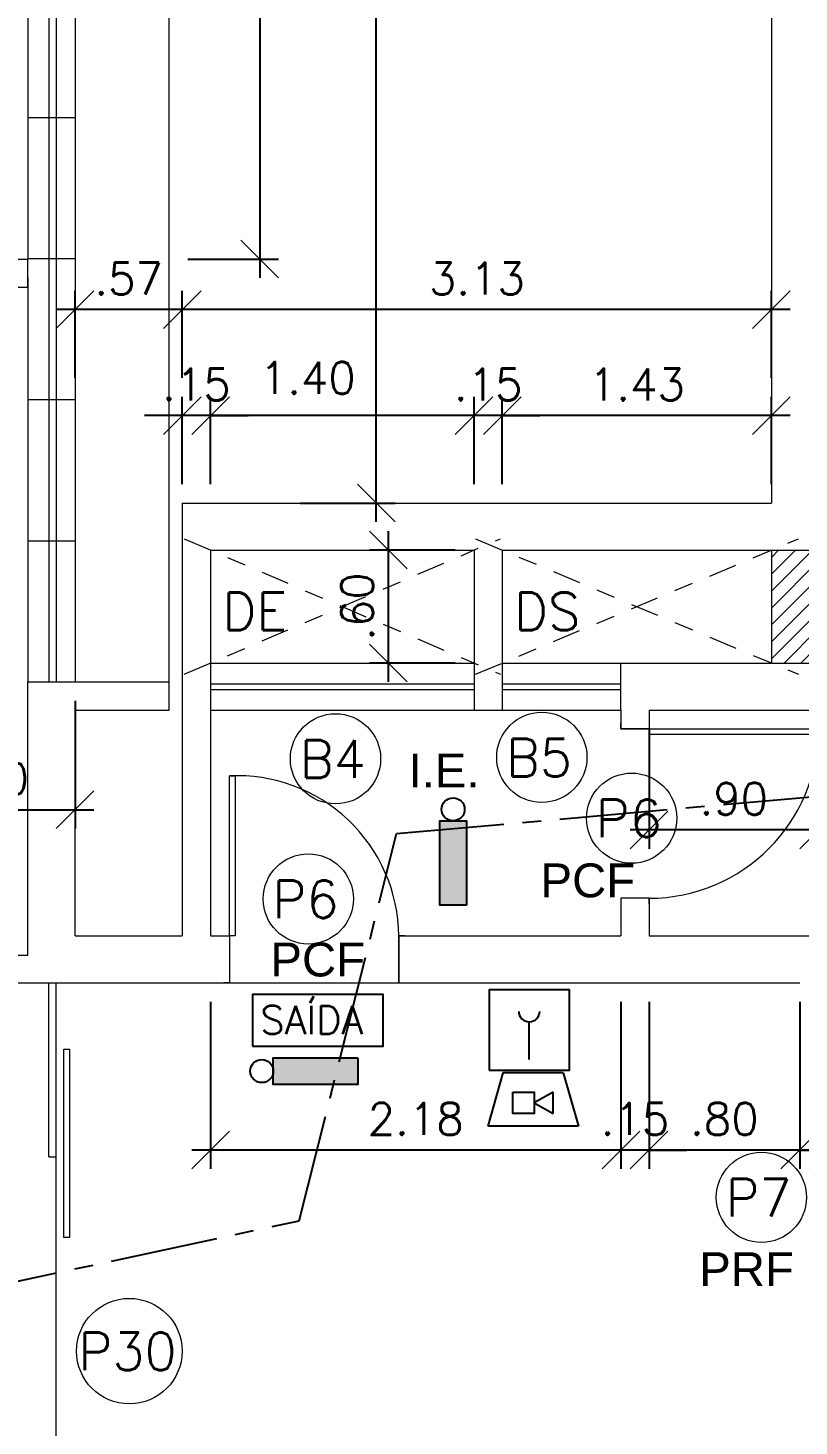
# Model space of a CAD drawing. Header units: millimetres. Extents: x 521 to 1055, y 261 to 520.
# Drawn here: x 616.06 to 620.16, y 314.01 to 321.44 of the extents above; entities that cross this region are included whole.
import ezdxf

# ---------------------------------------------------------------- set-up
doc = ezdxf.new("R2010")
doc.units = ezdxf.units.MM
for name, pattern in [('CENTER2', [28.575, 19.05, -3.175, 3.175, -3.175]), ('CONTINU', [0]), ('DASHDOT', [1, 0.5, -0.25, 0, -0.25])]:
    doc.linetypes.add(name, pattern=pattern)
doc.layers.add('0.1', color=8, linetype='Continuous', lineweight=13)
doc.layers.add('ppci', color=8, linetype='Continuous')
doc.styles.add('ROMANS', font='romans')
doc.styles.get("Standard").update_dxf_attribs({"font": 'romans.shx'})
doc.styles.add('STYLE1', font='sanss___.ttf')
doc.dimstyles.new('Fares Eng - 50', dxfattribs={"dimscale": 2, "dimtxt": 0.085, "dimasz": 0.1, "dimexe": 0.05, "dimexo": 0.05, "dimgap": 0.04, "dimtad": 1, "dimzin": 4, "dimdsep": 46, "dimtxsty": 'ROMANS', "dimblk1": 'OBLIQUE', "dimblk2": 'OBLIQUE', "dimsah": 1, "dimcen": 0.05, "dimdle": 0.05, "dimclrd": 8, "dimclre": 8, "dimclrt": 8, "dimaunit": 1, "dimadec": 0, "dimazin": 0, "dimtfac": 1, "dimtix": 1, "dimtmove": 2, "dimatfit": 0, "dimldrblk": 'OPEN90', "dimfxl": 1, "dimtolj": 1, "dimtzin": 0, "dimarcsym": 0})

# ---------------------------------------------------------------- blocks, each defined once
blk = doc.blocks.new('P90')
for points in [[(0.075, 0.93), (0.075, 0.9), (-0.075, 0.9), (-0.075, 0.93)], [(0.075, -0.03), (0.075, 0), (-0.075, 0), (-0.075, -0.03)]]:
    blk.add_lwpolyline(points)
blk.add_lwpolyline([(0.975, 0.87), (0.075, 0.87), (0.075, 0.9), (0.975, 0.9)], close=True)
at = {"color": 8}
blk.add_arc((0.075, 0.9), 0.9, 270, 0, dxfattribs=at)
blk = doc.blocks.new('_OBLIQUE')
at = {"color": 0, "linetype": 'ByBlock'}
blk.add_line((-0.5, -0.5), (0.5, 0.5), dxfattribs=at)
blk = doc.blocks.new('*D1579')
at = {"layer": '0.1', "color": 8, "linetype": 'CONTINU', "lineweight": -2, "transparency": 16777216}
for p, q in [((620.1614, 315.977), (620.1614, 315.3765)), ((620.3114, 315.977), (620.3114, 315.3765)), ((620.1614, 315.4765), (619.9614, 315.4765)), ((620.1614, 315.4765), (620.3114, 315.4765)), ((620.3114, 315.4765), (620.5114, 315.4765))]:
    blk.add_line(p, q, dxfattribs=at)
at = {"layer": 'DEFPOINTS', "color": 0, "linetype": 'CONTINU', "lineweight": -2, "transparency": 16777216}
for p in [(620.1614, 316.077), (620.3114, 316.077), (620.3114, 315.4765)]:
    blk.add_point(p, dxfattribs=at)
at = {"layer": '0.1', "color": 8, "linetype": 'CONTINU', "lineweight": -2, "transparency": 16777216, "xscale": 0.2, "yscale": 0.2, "zscale": 0.2}
blk.add_blockref('_OBLIQUE', (620.1614, 315.4765), dxfattribs=at)
at = {"layer": '0.1', "color": 8, "linetype": 'CONTINU', "lineweight": -2, "transparency": 16777216, "xscale": 0.2, "yscale": 0.2, "zscale": 0.2, "rotation": 180}
blk.add_blockref('_OBLIQUE', (620.3114, 315.4765), dxfattribs=at)
at = {"layer": '0.1', "color": 8, "linetype": 'CONTINU', "transparency": 16777216, "insert": (620.6398, 315.7112), "char_height": 0.17, "attachment_point": 5, "style": 'ROMANS'}
blk.add_mtext('\\A1;.15', dxfattribs=at)
blk = doc.blocks.new('_Open90')
at = {"color": 0, "linetype": 'ByBlock', "lineweight": -2}
for p, q in [((-0.5, 0.5), (0, 0)), ((0, 0), (-1, 0)), ((0, 0), (-0.5, -0.5))]:
    blk.add_line(p, q, dxfattribs=at)
blk = doc.blocks.new('*D1585')
at = {"layer": '0.1', "color": 8, "linetype": 'CONTINU', "lineweight": -2, "transparency": 16777216}
for p, q in [((619.3614, 317.7145), (619.3614, 317.078)), ((620.2614, 317.7145), (620.2614, 317.078)), ((620.3614, 317.178), (619.2614, 317.178))]:
    blk.add_line(p, q, dxfattribs=at)
at = {"layer": 'DEFPOINTS', "color": 0, "linetype": 'CONTINU', "lineweight": -2, "transparency": 16777216}
for p in [(619.3614, 317.8145), (620.2614, 317.8145), (619.3614, 317.178)]:
    blk.add_point(p, dxfattribs=at)
at = {"layer": '0.1', "color": 8, "linetype": 'CONTINU', "lineweight": -2, "transparency": 16777216, "xscale": 0.2, "yscale": 0.2, "zscale": 0.2, "rotation": 180}
blk.add_blockref('_OBLIQUE', (619.3614, 317.178), dxfattribs=at)
at = {"layer": '0.1', "color": 8, "linetype": 'CONTINU', "lineweight": -2, "transparency": 16777216, "xscale": 0.2, "yscale": 0.2, "zscale": 0.2}
blk.add_blockref('_OBLIQUE', (620.2614, 317.178), dxfattribs=at)
at = {"layer": '0.1', "color": 8, "linetype": 'CONTINU', "transparency": 16777216, "insert": (619.8114, 317.343), "char_height": 0.17, "attachment_point": 5, "style": 'ROMANS'}
blk.add_mtext('\\A1;.90', dxfattribs=at)
blk = doc.blocks.new('P90 - parede 25cm')
for points in [[(-0.125, 0.93), (-0.125, 0.9), (0.125, 0.9), (0.125, 0.93)], [(-0.125, -0.03), (-0.125, 0), (0.125, 0), (0.125, -0.03)]]:
    blk.add_lwpolyline(points)
blk.add_lwpolyline([(-0.975, 0.03), (-0.125, 0.03), (-0.125, 0), (-0.975, 0)], close=True)
at = {"color": 8}
blk.add_arc((-0.1175, 0.0415), 0.8585, 90.50075, 182.77241, dxfattribs=at)
blk = doc.blocks.new('*D1307')
at = {"layer": '0.1', "color": 8, "linetype": 'CONTINU', "lineweight": -2, "transparency": 16777216}
for p, q in [((615.3114, 317.8645), (615.3114, 317.1845)), ((616.3114, 317.8645), (616.3114, 317.1845)), ((615.2114, 317.2845), (616.4114, 317.2845))]:
    blk.add_line(p, q, dxfattribs=at)
at = {"layer": 'DEFPOINTS', "color": 0, "linetype": 'CONTINU', "lineweight": -2, "transparency": 16777216}
for p in [(615.3114, 317.9645), (616.3114, 317.9645), (616.3114, 317.2845)]:
    blk.add_point(p, dxfattribs=at)
at = {"layer": '0.1', "color": 8, "linetype": 'CONTINU', "lineweight": -2, "transparency": 16777216, "xscale": 0.2, "yscale": 0.2, "zscale": 0.2, "rotation": 180}
blk.add_blockref('_OBLIQUE', (615.3114, 317.2845), dxfattribs=at)
at = {"layer": '0.1', "color": 8, "linetype": 'CONTINU', "lineweight": -2, "transparency": 16777216, "xscale": 0.2, "yscale": 0.2, "zscale": 0.2}
blk.add_blockref('_OBLIQUE', (616.3114, 317.2845), dxfattribs=at)
at = {"layer": '0.1', "color": 8, "linetype": 'CONTINU', "transparency": 16777216, "insert": (615.8114, 317.4495), "char_height": 0.17, "attachment_point": 5, "style": 'ROMANS'}
blk.add_mtext('\\A1;1.00', dxfattribs=at)
blk = doc.blocks.new('*D1605')
at = {"layer": '0.1', "color": 8, "linetype": 'CONTINU', "lineweight": -2, "transparency": 16777216}
for p, q in [((618.5814, 319.0145), (618.5814, 319.4796)), ((620.0114, 319.0145), (620.0114, 319.4796)), ((620.1114, 319.3796), (618.4814, 319.3796))]:
    blk.add_line(p, q, dxfattribs=at)
at = {"layer": 'DEFPOINTS', "color": 0, "linetype": 'CONTINU', "lineweight": -2, "transparency": 16777216}
for p in [(618.5814, 319.3796), (618.5814, 318.9145), (620.0114, 318.9145)]:
    blk.add_point(p, dxfattribs=at)
at = {"layer": '0.1', "color": 8, "linetype": 'CONTINU', "lineweight": -2, "transparency": 16777216, "xscale": 0.2, "yscale": 0.2, "zscale": 0.2, "rotation": 180}
blk.add_blockref('_OBLIQUE', (618.5814, 319.3796), dxfattribs=at)
at = {"layer": '0.1', "color": 8, "linetype": 'CONTINU', "lineweight": -2, "transparency": 16777216, "xscale": 0.2, "yscale": 0.2, "zscale": 0.2}
blk.add_blockref('_OBLIQUE', (620.0114, 319.3796), dxfattribs=at)
at = {"layer": '0.1', "color": 8, "linetype": 'CONTINU', "transparency": 16777216, "insert": (619.2964, 319.5446), "char_height": 0.17, "attachment_point": 5, "style": 'ROMANS'}
blk.add_mtext('\\A1;1.43', dxfattribs=at)
blk = doc.blocks.new('*D1326')
at = {"layer": '0.1', "color": 8, "linetype": 'CONTINU', "lineweight": -2, "transparency": 16777216}
for p, q in [((618.4314, 319.0145), (618.4314, 319.4796)), ((618.5814, 319.0145), (618.5814, 319.4796)), ((618.4314, 319.3796), (618.2314, 319.3796)), ((618.5814, 319.3796), (618.4314, 319.3796)), ((618.5814, 319.3796), (618.7814, 319.3796))]:
    blk.add_line(p, q, dxfattribs=at)
at = {"layer": 'DEFPOINTS', "color": 0, "linetype": 'CONTINU', "lineweight": -2, "transparency": 16777216}
for p in [(618.4314, 319.3796), (618.4314, 318.9145), (618.5814, 318.9145)]:
    blk.add_point(p, dxfattribs=at)
at = {"layer": '0.1', "color": 8, "linetype": 'CONTINU', "lineweight": -2, "transparency": 16777216, "xscale": 0.2, "yscale": 0.2, "zscale": 0.2}
blk.add_blockref('_OBLIQUE', (618.4314, 319.3796), dxfattribs=at)
at = {"layer": '0.1', "color": 8, "linetype": 'CONTINU', "lineweight": -2, "transparency": 16777216, "xscale": 0.2, "yscale": 0.2, "zscale": 0.2, "rotation": 180}
blk.add_blockref('_OBLIQUE', (618.5814, 319.3796), dxfattribs=at)
at = {"layer": '0.1', "color": 8, "linetype": 'CONTINU', "transparency": 16777216, "insert": (618.5064, 319.5446), "char_height": 0.17, "attachment_point": 5, "style": 'ROMANS'}
blk.add_mtext('\\A1;.15', dxfattribs=at)
blk = doc.blocks.new('*D1327')
at = {"layer": '0.1', "color": 8, "linetype": 'CONTINU', "lineweight": -2, "transparency": 16777216}
for p, q in [((617.0314, 319.0145), (617.0314, 319.4796)), ((618.4314, 319.0145), (618.4314, 319.4796)), ((618.5314, 319.3796), (616.9314, 319.3796))]:
    blk.add_line(p, q, dxfattribs=at)
at = {"layer": 'DEFPOINTS', "color": 0, "linetype": 'CONTINU', "lineweight": -2, "transparency": 16777216}
for p in [(617.0314, 319.3796), (617.0314, 318.9145), (618.4314, 318.9145)]:
    blk.add_point(p, dxfattribs=at)
at = {"layer": '0.1', "color": 8, "linetype": 'CONTINU', "lineweight": -2, "transparency": 16777216, "xscale": 0.2, "yscale": 0.2, "zscale": 0.2, "rotation": 180}
blk.add_blockref('_OBLIQUE', (617.0314, 319.3796), dxfattribs=at)
at = {"layer": '0.1', "color": 8, "linetype": 'CONTINU', "lineweight": -2, "transparency": 16777216, "xscale": 0.2, "yscale": 0.2, "zscale": 0.2}
blk.add_blockref('_OBLIQUE', (618.4314, 319.3796), dxfattribs=at)
at = {"layer": '0.1', "color": 8, "linetype": 'CONTINU', "transparency": 16777216, "insert": (617.5479, 319.5796), "char_height": 0.17, "attachment_point": 5, "style": 'ROMANS'}
blk.add_mtext('\\A1;1.40', dxfattribs=at)
blk = doc.blocks.new('*D1606')
at = {"layer": '0.1', "color": 8, "linetype": 'CONTINU', "lineweight": -2, "transparency": 16777216}
for p, q in [((616.8814, 319.0145), (616.8814, 319.4796)), ((617.0314, 319.0145), (617.0314, 319.4796)), ((616.8814, 319.3796), (616.6814, 319.3796)), ((617.0314, 319.3796), (616.8814, 319.3796)), ((617.0314, 319.3796), (617.2314, 319.3796))]:
    blk.add_line(p, q, dxfattribs=at)
at = {"layer": 'DEFPOINTS', "color": 0, "linetype": 'CONTINU', "lineweight": -2, "transparency": 16777216}
for p in [(616.8814, 319.3796), (616.8814, 318.9145), (617.0314, 318.9145)]:
    blk.add_point(p, dxfattribs=at)
at = {"layer": '0.1', "color": 8, "linetype": 'CONTINU', "lineweight": -2, "transparency": 16777216, "xscale": 0.2, "yscale": 0.2, "zscale": 0.2}
blk.add_blockref('_OBLIQUE', (616.8814, 319.3796), dxfattribs=at)
at = {"layer": '0.1', "color": 8, "linetype": 'CONTINU', "lineweight": -2, "transparency": 16777216, "xscale": 0.2, "yscale": 0.2, "zscale": 0.2, "rotation": 180}
blk.add_blockref('_OBLIQUE', (617.0314, 319.3796), dxfattribs=at)
at = {"layer": '0.1', "color": 8, "linetype": 'CONTINU', "transparency": 16777216, "insert": (616.9564, 319.5446), "char_height": 0.17, "attachment_point": 5, "style": 'ROMANS'}
blk.add_mtext('\\A1;.15', dxfattribs=at)
blk = doc.blocks.new('*D1328')
at = {"layer": '0.1', "color": 8, "linetype": 'CONTINU', "lineweight": -2, "transparency": 16777216}
for p, q in [((619.3614, 316.2645), (619.3614, 315.3765)), ((620.1614, 316.2645), (620.1614, 315.3765)), ((620.2614, 315.4765), (619.2614, 315.4765))]:
    blk.add_line(p, q, dxfattribs=at)
at = {"layer": 'DEFPOINTS', "color": 0, "linetype": 'CONTINU', "lineweight": -2, "transparency": 16777216}
for p in [(619.3614, 316.3645), (620.1614, 316.3645), (619.3614, 315.4765)]:
    blk.add_point(p, dxfattribs=at)
at = {"layer": '0.1', "color": 8, "linetype": 'CONTINU', "lineweight": -2, "transparency": 16777216, "xscale": 0.2, "yscale": 0.2, "zscale": 0.2, "rotation": 180}
blk.add_blockref('_OBLIQUE', (619.3614, 315.4765), dxfattribs=at)
at = {"layer": '0.1', "color": 8, "linetype": 'CONTINU', "lineweight": -2, "transparency": 16777216, "xscale": 0.2, "yscale": 0.2, "zscale": 0.2}
blk.add_blockref('_OBLIQUE', (620.1614, 315.4765), dxfattribs=at)
at = {"layer": '0.1', "color": 8, "linetype": 'CONTINU', "transparency": 16777216, "insert": (619.7614, 315.6415), "char_height": 0.17, "attachment_point": 5, "style": 'ROMANS'}
blk.add_mtext('\\A1;.80', dxfattribs=at)
blk = doc.blocks.new('*D1329')
at = {"layer": '0.1', "color": 8, "linetype": 'CONTINU', "lineweight": -2, "transparency": 16777216}
for p, q in [((619.2114, 316.2645), (619.2114, 315.3765)), ((619.3614, 316.2645), (619.3614, 315.3765)), ((619.2114, 315.4765), (619.0114, 315.4765)), ((619.3614, 315.4765), (619.2114, 315.4765)), ((619.3614, 315.4765), (619.5614, 315.4765))]:
    blk.add_line(p, q, dxfattribs=at)
at = {"layer": 'DEFPOINTS', "color": 0, "linetype": 'CONTINU', "lineweight": -2, "transparency": 16777216}
for p in [(619.2114, 316.3645), (619.3614, 316.3645), (619.2114, 315.4765)]:
    blk.add_point(p, dxfattribs=at)
at = {"layer": '0.1', "color": 8, "linetype": 'CONTINU', "lineweight": -2, "transparency": 16777216, "xscale": 0.2, "yscale": 0.2, "zscale": 0.2}
blk.add_blockref('_OBLIQUE', (619.2114, 315.4765), dxfattribs=at)
at = {"layer": '0.1', "color": 8, "linetype": 'CONTINU', "lineweight": -2, "transparency": 16777216, "xscale": 0.2, "yscale": 0.2, "zscale": 0.2, "rotation": 180}
blk.add_blockref('_OBLIQUE', (619.3614, 315.4765), dxfattribs=at)
at = {"layer": '0.1', "color": 8, "linetype": 'CONTINU', "transparency": 16777216, "insert": (619.2864, 315.6415), "char_height": 0.17, "attachment_point": 5, "style": 'ROMANS'}
blk.add_mtext('\\A1;.15', dxfattribs=at)
blk = doc.blocks.new('*D1330')
at = {"layer": '0.1', "color": 8, "linetype": 'CONTINU', "lineweight": -2, "transparency": 16777216}
for p, q in [((617.0314, 316.2645), (617.0314, 315.3765)), ((619.2114, 316.2645), (619.2114, 315.3765)), ((619.3114, 315.4765), (616.9314, 315.4765))]:
    blk.add_line(p, q, dxfattribs=at)
at = {"layer": 'DEFPOINTS', "color": 0, "linetype": 'CONTINU', "lineweight": -2, "transparency": 16777216}
for p in [(617.0314, 316.3645), (619.2114, 316.3645), (617.0314, 315.4765)]:
    blk.add_point(p, dxfattribs=at)
at = {"layer": '0.1', "color": 8, "linetype": 'CONTINU', "lineweight": -2, "transparency": 16777216, "xscale": 0.2, "yscale": 0.2, "zscale": 0.2, "rotation": 180}
blk.add_blockref('_OBLIQUE', (617.0314, 315.4765), dxfattribs=at)
at = {"layer": '0.1', "color": 8, "linetype": 'CONTINU', "lineweight": -2, "transparency": 16777216, "xscale": 0.2, "yscale": 0.2, "zscale": 0.2}
blk.add_blockref('_OBLIQUE', (619.2114, 315.4765), dxfattribs=at)
at = {"layer": '0.1', "color": 8, "linetype": 'CONTINU', "transparency": 16777216, "insert": (618.1214, 315.6415), "char_height": 0.17, "attachment_point": 5, "style": 'ROMANS'}
blk.add_mtext('\\A1;2.18', dxfattribs=at)
blk = doc.blocks.new('*D1331')
at = {"layer": '0.1', "color": 8, "linetype": 'CONTINU', "lineweight": -2, "transparency": 16777216}
for p, q in [((616.8814, 319.5796), (616.8814, 320.0427)), ((620.0114, 319.5796), (620.0114, 320.0427)), ((620.1114, 319.9427), (616.7814, 319.9427))]:
    blk.add_line(p, q, dxfattribs=at)
at = {"layer": 'DEFPOINTS', "color": 0, "linetype": 'CONTINU', "lineweight": -2, "transparency": 16777216}
for p in [(616.8814, 319.9427), (616.8814, 319.4796), (620.0114, 319.4796)]:
    blk.add_point(p, dxfattribs=at)
at = {"layer": '0.1', "color": 8, "linetype": 'CONTINU', "lineweight": -2, "transparency": 16777216, "xscale": 0.2, "yscale": 0.2, "zscale": 0.2, "rotation": 180}
blk.add_blockref('_OBLIQUE', (616.8814, 319.9427), dxfattribs=at)
at = {"layer": '0.1', "color": 8, "linetype": 'CONTINU', "lineweight": -2, "transparency": 16777216, "xscale": 0.2, "yscale": 0.2, "zscale": 0.2}
blk.add_blockref('_OBLIQUE', (620.0114, 319.9427), dxfattribs=at)
at = {"layer": '0.1', "color": 8, "linetype": 'CONTINU', "transparency": 16777216, "insert": (618.4464, 320.1077), "char_height": 0.17, "attachment_point": 5, "style": 'ROMANS'}
blk.add_mtext('\\A1;3.13', dxfattribs=at)
blk = doc.blocks.new('*D1332')
at = {"layer": '0.1', "color": 8, "linetype": 'CONTINU', "lineweight": -2, "transparency": 16777216}
for p, q in [((616.3114, 319.5796), (616.3114, 320.0427)), ((616.8814, 319.5796), (616.8814, 320.0427)), ((616.9814, 319.9427), (616.2114, 319.9427))]:
    blk.add_line(p, q, dxfattribs=at)
at = {"layer": 'DEFPOINTS', "color": 0, "linetype": 'CONTINU', "lineweight": -2, "transparency": 16777216}
for p in [(616.3114, 319.9427), (616.3114, 319.4796), (616.8814, 319.4796)]:
    blk.add_point(p, dxfattribs=at)
at = {"layer": '0.1', "color": 8, "linetype": 'CONTINU', "lineweight": -2, "transparency": 16777216, "xscale": 0.2, "yscale": 0.2, "zscale": 0.2, "rotation": 180}
blk.add_blockref('_OBLIQUE', (616.3114, 319.9427), dxfattribs=at)
at = {"layer": '0.1', "color": 8, "linetype": 'CONTINU', "lineweight": -2, "transparency": 16777216, "xscale": 0.2, "yscale": 0.2, "zscale": 0.2}
blk.add_blockref('_OBLIQUE', (616.8814, 319.9427), dxfattribs=at)
at = {"layer": '0.1', "color": 8, "linetype": 'CONTINU', "transparency": 16777216, "insert": (616.5964, 320.1077), "char_height": 0.17, "attachment_point": 5, "style": 'ROMANS'}
blk.add_mtext('\\A1;.57', dxfattribs=at)
blk = doc.blocks.new('*D1607')
at = {"layer": '0.1', "color": 8, "linetype": 'CONTINU', "lineweight": -2, "transparency": 16777216}
for p, q in [((615.3775, 320.1616), (615.3775, 316.4116)), ((615.9614, 320.0616), (615.2775, 320.0616)), ((615.9614, 316.5116), (615.2775, 316.5116))]:
    blk.add_line(p, q, dxfattribs=at)
at = {"layer": 'DEFPOINTS', "color": 0, "linetype": 'CONTINU', "lineweight": -2, "transparency": 16777216}
for p in [(616.0614, 320.0616), (615.3775, 316.5116), (616.0614, 316.5116)]:
    blk.add_point(p, dxfattribs=at)
at = {"layer": '0.1', "color": 8, "linetype": 'CONTINU', "lineweight": -2, "transparency": 16777216, "xscale": 0.2, "yscale": 0.2, "zscale": 0.2}
for p, rotation in [((615.3775, 320.0616), 90), ((615.3775, 316.5116), 270)]:
    blk.add_blockref('_OBLIQUE', p, dxfattribs=dict(at, rotation=rotation))
at = {"layer": '0.1', "color": 8, "linetype": 'CONTINU', "transparency": 16777216, "insert": (615.1775, 318.7404), "char_height": 0.17, "attachment_point": 5, "rotation": 90, "style": 'ROMANS'}
blk.add_mtext('\\A1;3.55', dxfattribs=at)
blk = doc.blocks.new('*D1615')
at = {"layer": '0.1', "color": 8, "linetype": 'CONTINU', "lineweight": -2, "transparency": 16777216}
for p, q in [((617.9116, 318.8145), (617.9116, 337.0645)), ((617.5102, 336.9645), (618.0116, 336.9645)), ((617.5102, 318.9145), (618.0116, 318.9145))]:
    blk.add_line(p, q, dxfattribs=at)
at = {"layer": 'DEFPOINTS', "color": 0, "linetype": 'CONTINU', "lineweight": -2, "transparency": 16777216}
for p in [(617.4102, 336.9645), (617.9116, 336.9645), (617.4102, 318.9145)]:
    blk.add_point(p, dxfattribs=at)
at = {"layer": '0.1', "color": 8, "linetype": 'CONTINU', "lineweight": -2, "transparency": 16777216, "xscale": 0.2, "yscale": 0.2, "zscale": 0.2}
for p, rotation in [((617.9116, 336.9645), 90), ((617.9116, 318.9145), 270)]:
    blk.add_blockref('_OBLIQUE', p, dxfattribs=dict(at, rotation=rotation))
at = {"layer": '0.1', "color": 8, "linetype": 'CONTINU', "transparency": 16777216, "insert": (617.7466, 327.9395), "char_height": 0.17, "attachment_point": 5, "rotation": 90, "style": 'ROMANS'}
blk.add_mtext('\\A1;18.05', dxfattribs=at)
blk = doc.blocks.new('*D1712')
at = {"layer": '0.1', "color": 8, "linetype": 'CONTINU', "lineweight": -2, "transparency": 16777216}
for p, q in [((617.2929, 323.6645), (617.2929, 320.1116)), ((616.9114, 323.5645), (617.3929, 323.5645)), ((616.9114, 320.2116), (617.3929, 320.2116))]:
    blk.add_line(p, q, dxfattribs=at)
at = {"layer": 'DEFPOINTS', "color": 0, "linetype": 'CONTINU', "lineweight": -2, "transparency": 16777216}
for p in [(616.8114, 323.5645), (616.8114, 320.2116), (617.2929, 320.2116)]:
    blk.add_point(p, dxfattribs=at)
at = {"layer": '0.1', "color": 8, "linetype": 'CONTINU', "lineweight": -2, "transparency": 16777216, "xscale": 0.2, "yscale": 0.2, "zscale": 0.2}
for p, rotation in [((617.2929, 323.5645), 90), ((617.2929, 320.2116), 270)]:
    blk.add_blockref('_OBLIQUE', p, dxfattribs=dict(at, rotation=rotation))
at = {"layer": '0.1', "color": 8, "linetype": 'CONTINU', "transparency": 16777216, "insert": (617.1279, 321.888), "char_height": 0.17, "attachment_point": 5, "rotation": 90, "style": 'ROMANS'}
blk.add_mtext('\\A1;3.35', dxfattribs=at)
blk = doc.blocks.new('*D2475')
at = {"layer": '0.1', "color": 8, "linetype": 'CONTINU', "lineweight": -2, "transparency": 16777216}
for p, q in [((617.976, 317.9645), (617.976, 318.7645)), ((618.3314, 318.6645), (617.876, 318.6645)), ((618.3314, 318.0645), (617.876, 318.0645))]:
    blk.add_line(p, q, dxfattribs=at)
at = {"layer": 'DEFPOINTS', "color": 0, "linetype": 'CONTINU', "lineweight": -2, "transparency": 16777216}
for p in [(617.976, 318.6645), (618.4314, 318.6645), (618.4314, 318.0645)]:
    blk.add_point(p, dxfattribs=at)
at = {"layer": '0.1', "color": 8, "linetype": 'CONTINU', "lineweight": -2, "transparency": 16777216, "xscale": 0.2, "yscale": 0.2, "zscale": 0.2}
for p, rotation in [((617.976, 318.6645), 90), ((617.976, 318.0645), 270)]:
    blk.add_blockref('_OBLIQUE', p, dxfattribs=dict(at, rotation=rotation))
at = {"layer": '0.1', "color": 8, "linetype": 'CONTINU', "transparency": 16777216, "insert": (617.811, 318.3645), "char_height": 0.17, "attachment_point": 5, "rotation": 90, "style": 'ROMANS'}
blk.add_mtext('\\A1;.60', dxfattribs=at)

msp = doc.modelspace()

# ---------------------------------------------------------------- hatches: boundary and pattern name
at = {"layer": '0.1', "linetype": 'CONTINU'}
h = msp.add_hatch(dxfattribs=at)
h.set_pattern_fill('ANSI31', color=8, scale=0.02, style=0)
h.set_pattern_definition([(45, (-100.56493, -87.28201), (-0.0449012806, 0.0449012806), [])])
h.paths.add_polyline_path([(620.26144, 318.66448), (620.01144, 318.66448), (620.01144, 318.06448), (620.26144, 318.06448)])
at = {"layer": 'ppci'}
for points in [[(618.3915, 317.22584), (618.249, 317.22584), (618.249, 316.77731), (618.3915, 316.77731)], [(617.36492, 315.96713), (617.36492, 315.82463), (617.81345, 315.82463), (617.81345, 315.96713)]]:
    msp.add_hatch(color=10, dxfattribs=at).paths.add_polyline_path(points)

# ---------------------------------------------------------------- linework, layer by layer
at = {"layer": '0.1', "color": 8, "linetype": 'CONTINU'}
for p, q in [((616.17144, 335.81448), (616.17144, 317.96448)), ((616.21144, 335.81448), (616.21144, 317.96448)), ((616.31144, 335.81448), (616.31144, 317.96448)), ((616.06144, 323.96448), (616.06144, 320.21156)), ((616.06144, 320.96448), (616.31144, 320.96448)), ((616.06144, 320.21448), (616.31144, 320.21448)), ((616.06144, 320.11156), (616.06144, 317.96448)), ((616.06144, 319.46448), (616.31144, 319.46448)), ((616.06144, 318.71448), (616.31144, 318.71448)), ((616.17144, 315.43948), (616.17144, 316.36448)), ((616.21144, 315.43948), (616.21144, 316.36448)), ((616.17144, 315.43948), (616.21144, 315.43948)), ((616.21144, 313.43948), (616.21144, 315.43948))]:
    msp.add_line(p, q, dxfattribs=at)
at = {"layer": '0.1', "color": 8}
for p, q in [((616.81144, 317.96448), (616.81144, 335.81448)), ((617.03144, 318.06448), (618.43144, 318.06448)), ((618.58144, 318.06448), (619.21144, 318.06448)), ((617.03144, 317.95448), (618.43144, 317.95448)), ((617.03144, 317.92448), (618.43144, 317.92448)), ((618.58144, 317.95448), (619.21144, 317.95448)), ((618.58144, 317.92448), (619.21144, 317.92448)), ((617.03144, 317.81448), (618.43144, 317.81448)), ((617.03144, 317.81448), (618.43144, 317.81448)), ((618.43144, 317.81448), (619.21144, 317.81448)), ((618.58144, 317.81448), (619.21144, 317.81448)), ((617.13144, 316.36448), (618.03144, 316.36448))]:
    msp.add_line(p, q, dxfattribs=at)
at = {"layer": '0.1', "color": 7}
for p, q in [((620.01144, 321.51448), (620.01144, 318.91448)), ((609.71144, 320.21156), (616.06144, 320.21156)), ((616.06144, 320.06156), (616.06144, 320.21156)), ((609.71144, 320.06156), (616.06144, 320.06156)), ((616.88144, 318.91448), (616.88144, 316.61448)), ((616.88144, 318.91448), (620.01144, 318.91448)), ((616.88144, 318.91448), (620.01144, 318.91448)), ((616.88144, 318.91448), (616.88144, 317.76448)), ((617.03144, 318.66448), (617.03144, 317.81448)), ((617.03144, 318.66448), (618.43144, 318.66448)), ((618.43144, 318.66448), (618.43144, 317.81448)), ((618.58144, 318.66448), (620.26144, 318.66448)), ((618.58144, 318.66448), (618.58144, 318.06448)), ((620.01144, 318.66448), (620.01144, 318.06448)), ((618.58144, 318.06448), (618.58144, 317.81448)), ((619.21144, 318.06448), (620.26144, 318.06448)), ((619.21144, 317.81448), (619.21144, 318.06448)), ((616.06144, 317.96448), (616.81144, 317.96448)), ((616.06144, 316.51156), (616.06144, 317.96448)), ((616.81144, 317.81448), (616.81144, 317.96448)), ((616.31144, 316.61448), (616.31144, 317.81448)), ((616.31144, 317.81448), (616.81144, 317.81448)), ((617.03144, 317.81448), (617.03144, 316.61448)), ((618.43144, 317.81448), (618.58144, 317.81448)), ((619.21144, 317.81448), (619.21144, 317.71448)), ((619.36144, 317.81448), (619.36144, 317.71448)), ((619.36144, 317.81448), (620.26144, 317.81448)), ((619.36144, 317.81448), (620.26144, 317.81448)), ((619.21144, 317.71448), (619.36144, 317.71448)), ((619.36144, 316.81448), (619.21144, 316.81448)), ((619.21144, 316.81448), (619.21144, 316.61448)), ((619.36144, 316.81448), (619.36144, 316.61448)), ((616.31144, 316.61448), (616.88144, 316.61448)), ((617.03144, 316.61448), (617.13144, 316.61448)), ((617.13144, 316.61448), (617.13144, 316.36448)), ((618.03144, 316.36448), (618.03144, 316.61448)), ((618.03144, 316.61448), (619.21144, 316.61448)), ((619.36144, 316.61448), (622.81144, 316.61448)), ((609.71144, 316.51156), (616.06144, 316.51156)), ((609.56144, 316.36448), (617.13144, 316.36448)), ((618.03144, 316.36448), (620.16144, 316.36448))]:
    msp.add_line(p, q, dxfattribs=at)
at = {"layer": '0.1', "color": 8, "linetype": 'DASHDOT', "ltscale": 0.3}
for p, q in [((616.89144, 318.00448), (618.57144, 318.72448)), ((616.89144, 318.72448), (618.57144, 318.00448)), ((618.43844, 318.00448), (620.15444, 318.72448)), ((618.43844, 318.72448), (620.15444, 318.00448))]:
    msp.add_line(p, q, dxfattribs=at)
at = {"layer": '0.1', "color": 8, "linetype": 'CONTINU'}
msp.add_lwpolyline([(616.28282, 316.0122), (616.28282, 315.0122), (616.25282, 315.0122), (616.25282, 316.0122)], close=True, dxfattribs=at)
at = {"layer": '0.1', "color": 8}
for centre, radius in [((617.6954, 317.55557), 0.23964), ((618.79148, 317.56317), 0.23964), ((619.26852, 317.24001), 0.23964), ((617.55088, 316.81099), 0.23964), ((619.95822, 315.22494), 0.23964), ((616.59989, 314.40779), 0.28038)]:
    msp.add_circle(centre, radius, dxfattribs=at)
at = {"layer": 'ppci', "color": 10, "linetype": 'Continuous'}
for p, q in [((618.7245, 315.95746), (618.7245, 316.15783)), ((618.58422, 315.8868), (618.50394, 315.60292)), ((618.90533, 315.8868), (618.58422, 315.8868)), ((618.90533, 315.8868), (618.98561, 315.60292)), ((618.98561, 315.60292), (618.50394, 315.60292))]:
    msp.add_line(p, q, dxfattribs=at)
at = {"layer": 'ppci', "color": 10}
for p, q in [((618.85182, 315.78404), (618.75053, 315.72768)), ((618.85182, 315.67133), (618.85182, 315.78404)), ((618.75053, 315.72768), (618.85182, 315.67133))]:
    msp.add_line(p, q, dxfattribs=at)
at = {"layer": 'ppci', "color": 10, "linetype": 'CENTER2', "lineweight": -2, "ltscale": 0.03}
msp.add_lwpolyline([(600.56144, 287.21448), (603.21961, 291.85958), (607.56864, 292.17357), (608.83738, 313.23946), (617.50246, 315.10044), (618.01983, 317.15776), (620.60213, 317.38787), (620.77261, 317.81448)], dxfattribs=at)
at = {"layer": 'ppci', "color": 10}
for points in [[(618.3915, 316.77731), (618.249, 316.77731), (618.249, 317.22584), (618.3915, 317.22584)], [(617.81345, 315.96713), (617.81345, 315.82463), (617.36492, 315.82463), (617.36492, 315.96713)], [(618.63774, 315.78404), (618.75053, 315.78404), (618.75053, 315.67133), (618.63774, 315.67133)]]:
    msp.add_lwpolyline(points, close=True, dxfattribs=at)
at = {"layer": 'ppci', "color": 10, "linetype": 'CONTINU'}
msp.add_lwpolyline([(617.2546, 316.02802), (617.94861, 316.02802), (617.94861, 316.30283), (617.2546, 316.30283)], close=True, dxfattribs=at)
at = {"layer": 'ppci', "color": 10, "linetype": 'Continuous'}
msp.add_lwpolyline([(618.51103, 315.90153), (618.93796, 315.90153), (618.93796, 316.32847), (618.51103, 316.32847)], close=True, dxfattribs=at)
at = {"layer": 'ppci', "color": 10}
for centre in [(618.32025, 317.28702), (617.30374, 315.89588)]:
    msp.add_circle(centre, 0.06117, dxfattribs=at)
at = {"layer": 'ppci', "color": 10, "linetype": 'Continuous'}
msp.add_arc((618.7245, 316.21352), 0.05569, 180, 0, dxfattribs=at)

# ---------------------------------------------------------------- block references
at = {"layer": '0.1', "color": 8}
msp.add_blockref('P90', (619.28644, 316.81448), dxfattribs=at)
at = {"layer": '0.1', "color": 7, "rotation": 270}
msp.add_blockref('P90 - parede 25cm', (617.13144, 316.48948), dxfattribs=at)

# ---------------------------------------------------------------- texts
at = {"layer": '0.1', "color": 8}
for s, p in [('DE', (617.09438, 318.23852)), ('DS', (618.64438, 318.23852)), ('B4', (617.50479, 317.45406)), ('B5', (618.60087, 317.46165)), ('P6', (619.07791, 317.1385)), ('P6', (617.36027, 316.70948)), ('P7', (619.76761, 315.12343)), ('P30', (616.3291, 314.30628))]:
    msp.add_text(s, height=0.2, dxfattribs=at).set_placement(p)
at = {"layer": 'ppci', "color": 10, "style": 'STYLE1'}
for s, p in [('I.E.', (618.08336, 317.40329)), ('PCF', (618.78445, 316.81952)), ('PCF', (617.34956, 316.39903)), ('PRF', (619.6277, 314.75348))]:
    msp.add_text(s, height=0.18, dxfattribs=at).set_placement(p)
at = {"layer": 'ppci', "color": 10, "text_generation_flag": 6}
msp.add_text('SAÍDA', height=0.15, rotation=180, dxfattribs=at).set_placement((617.2957, 316.09287))

# ---------------------------------------------------------------- dimensions: what is measured, and where the dimension line sits
at = {"layer": '0.1', "color": 8, "linetype": 'CONTINU'}
for base, p1, p2, picture, middle in [((617.91165, 336.96448), (617.41019, 318.91448), (617.41019, 336.96448), '*D1615', (617.74665, 327.93948)), ((617.29294, 320.21156), (616.81144, 323.56448), (616.81144, 320.21156), '*D1712', (617.12794, 321.88802)), ((617.976, 318.66448), (618.43144, 318.06448), (618.43144, 318.66448), '*D2475', (617.811, 318.36448))]:
    dim = msp.add_linear_dim(base=base, p1=p1, p2=p2, angle=90, dimstyle='Fares Eng - 50', dxfattribs=at)
    dim.commit()
    dim.dimension.update_dxf_attribs({"geometry": picture, "text_midpoint": middle})
dim = msp.add_linear_dim(base=(615.37753, 316.51156), p1=(616.06144, 320.06156), p2=(616.06144, 316.51156), angle=90, dimstyle='Fares Eng - 50', dxfattribs=at)
dim.commit()
dim.dimension.update_dxf_attribs({"geometry": '*D1607', "text_midpoint": (615.17753, 318.74041), "dimtype": 160})
for base, p1, p2, picture, middle in [((616.31144, 319.94269), (616.88144, 319.47963), (616.31144, 319.47963), '*D1332', (616.59644, 320.10769)), ((616.88144, 319.94269), (620.01144, 319.47963), (616.88144, 319.47963), '*D1331', (618.44644, 320.10769)), ((616.88144, 319.37963), (617.03144, 318.91448), (616.88144, 318.91448), '*D1606', (616.95644, 319.54463)), ((618.43144, 319.37963), (618.58144, 318.91448), (618.43144, 318.91448), '*D1326', (618.50644, 319.54463)), ((618.58144, 319.37963), (620.01144, 318.91448), (618.58144, 318.91448), '*D1605', (619.29644, 319.54463)), ((616.31144, 317.28447), (615.31144, 317.96448), (616.31144, 317.96448), '*D1307', (615.81144, 317.44947)), ((619.36144, 317.17799), (620.26144, 317.81448), (619.36144, 317.81448), '*D1585', (619.81144, 317.34299)), ((617.03144, 315.47653), (619.21144, 316.36448), (617.03144, 316.36448), '*D1330', (618.12144, 315.64153)), ((619.21144, 315.47653), (619.36144, 316.36448), (619.21144, 316.36448), '*D1329', (619.28644, 315.64153)), ((619.36144, 315.47653), (620.16144, 316.36448), (619.36144, 316.36448), '*D1328', (619.76144, 315.64153))]:
    dim = msp.add_linear_dim(base=base, p1=p1, p2=p2, dimstyle='Fares Eng - 50', dxfattribs=at)
    dim.commit()
    dim.dimension.update_dxf_attribs({"geometry": picture, "text_midpoint": middle})
for base, p1, p2, picture, middle in [((617.03144, 319.37963), (618.43144, 318.91448), (617.03144, 318.91448), '*D1327', (617.54789, 319.57963)), ((620.31144, 315.47653), (620.16144, 316.07698), (620.31144, 316.07698), '*D1579', (620.63977, 315.71122))]:
    dim = msp.add_linear_dim(base=base, p1=p1, p2=p2, dimstyle='Fares Eng - 50', dxfattribs=at)
    dim.commit()
    dim.dimension.update_dxf_attribs({"geometry": picture, "text_midpoint": middle, "dimtype": 160})

doc.saveas('drawing.dxf')
